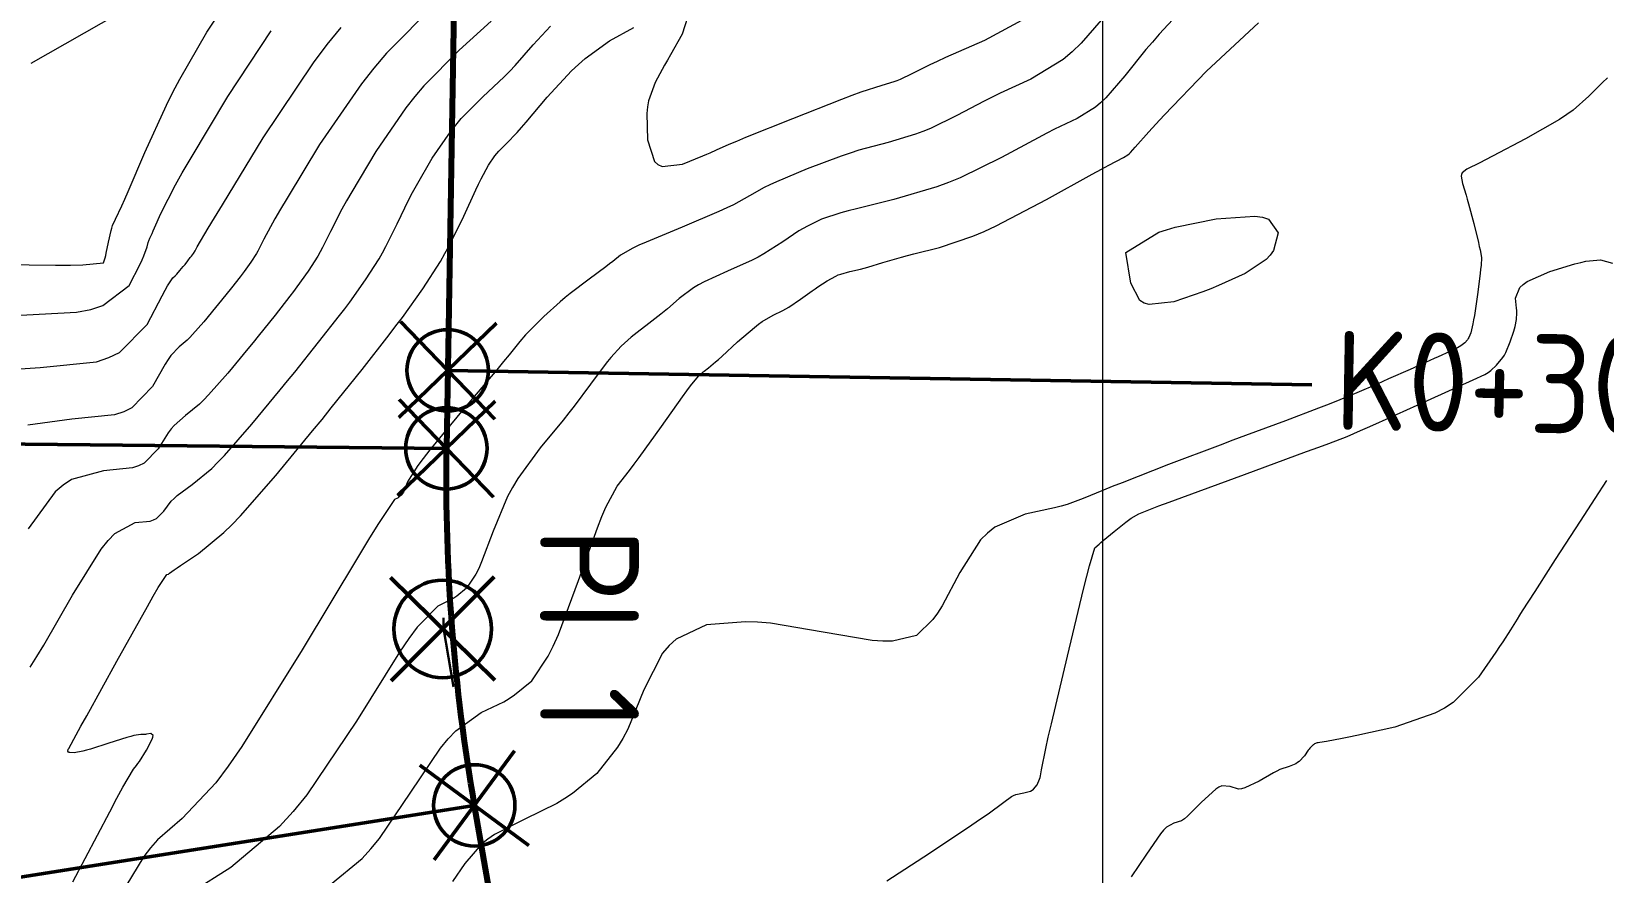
# Model space of a CAD drawing. Header units: millimetres. Extents: x 837475 to 838477, y 1189012 to 1191015.
# Drawn here: x 838011.6 to 838106.9, y 1190622.3 to 1190673.2 of the extents above; entities that cross this region are included whole.
import ezdxf

# ---------------------------------------------------------------- set-up
doc = ezdxf.new("R2010")
doc.units = ezdxf.units.MM
doc.header["$LTSCALE"] = 0.3
doc.linetypes.add('ACAD_ISO03W100', pattern=[30, 12, -18])
for name, color, linetype, lineweight in [('Abscisado 100m', 250, 'Continuous', 50), ('Abscisas TP Y TC', 250, 'Continuous', 50), ('COORD', 253, 'Continuous', 20), ('VIA_Curvas', 250, 'Continuous', 80)]:
    doc.layers.add(name, color=color, linetype=linetype, lineweight=lineweight)
for name, color, linetype, lineweight, true_color in [('COTAS 10', 7, 'Continuous', 9, 0x6e3e2d), ('COTAS INT', 7, 'Continuous', 5, 0x9fa19f), ('Linea_Tendencia', 7, 'ACAD_ISO03W100', 30, 0xef3939), ('PI', 7, 'Continuous', 50, 0xef3939)]:
    doc.layers.add(name, color=color, linetype=linetype, lineweight=lineweight, true_color=true_color)
doc.styles.get("Standard").update_dxf_attribs({"font": 'isocp2.shx', "bigfont": '@extfont2.shx'})

msp = doc.modelspace()

# ---------------------------------------------------------------- linework, layer by layer
at = {"layer": 'Abscisado 100m'}
for p, q in [((838033.864, 1190649.836, 1705.277), (838039.773, 1190655.55, 1705.277)), ((838033.962, 1190655.648, 1705.277), (838039.675, 1190649.739, 1705.277)), ((838036.818, 1190652.693, 1705.277), (838089.18, 1190651.815, 1705.277))]:
    msp.add_line(p, q, dxfattribs=at)
msp.add_circle((838036.818, 1190652.693, 1705.277), 2.466, dxfattribs=at)
at = {"layer": 'Abscisas TP Y TC'}
for p, q in [((838039.694, 1190650.821, 1705.277), (838033.785, 1190645.107, 1705.277)), ((838039.596, 1190645.01, 1705.277), (838033.882, 1190650.919, 1705.277)), ((838036.739, 1190647.964, 1705.277), (837947.765, 1190648.843, 1705.277)), ((838040.87, 1190629.637, 1705.277), (838035.992, 1190623.021, 1705.277)), ((838041.739, 1190623.89, 1705.277), (838035.123, 1190628.768, 1705.277)), ((838038.431, 1190626.329, 1705.277), (837950.547, 1190612.42, 1705.277))]:
    msp.add_line(p, q, dxfattribs=at)
for centre in [(838036.739, 1190647.964, 1705.277), (838038.431, 1190626.329, 1705.277)]:
    msp.add_circle(centre, 2.466, dxfattribs=at)
at = {"layer": 'COORD'}
msp.add_line((838076.514, 1189013.872), (838076.514, 1191013.872), dxfattribs=at)
at = {"layer": 'COTAS 10'}
for points in [[(838008.268, 1190659.132), (838013.047, 1190659.07), (838013.967, 1190659.074), (838014.713, 1190659.088), (838015.95, 1190659.216), (838016.057, 1190659.523), (838016.09, 1190659.65), (838016.124, 1190659.794), (838016.26, 1190660.467), (838016.413, 1190661.162), (838016.458, 1190661.32), (838016.504, 1190661.464), (838016.682, 1190661.862), (838017.067, 1190662.666), (838017.244, 1190663.066), (838017.452, 1190663.543), (838018.459, 1190665.906), (838019.77, 1190668.767), (838020.17, 1190669.558), (838020.586, 1190670.348), (838022.22, 1190673.196), (838023.891, 1190675.726)], [(838011.511, 1190634.709), (838011.911, 1190635.341), (838012.336, 1190636.037), (838014.078, 1190639.078), (838015.818, 1190641.853), (838016.243, 1190642.381), (838016.642, 1190642.804), (838017.877, 1190643.463), (838018.796, 1190643.557), (838018.997, 1190643.625), (838019.175, 1190643.71), (838019.622, 1190644.167), (838020.063, 1190644.763), (838020.237, 1190644.935), (838020.433, 1190645.111), (838021.326, 1190645.773), (838022.514, 1190646.748), (838022.896, 1190647.122), (838023.3, 1190647.54), (838024.954, 1190649.425), (838026.671, 1190651.511), (838027.115, 1190652.057), (838027.547, 1190652.589), (838028.996, 1190654.393), (838030.261, 1190656.016), (838030.577, 1190656.432), (838030.878, 1190656.835), (838031.841, 1190658.173), (838032.661, 1190659.453), (838032.871, 1190659.819), (838033.075, 1190660.19), (838033.752, 1190661.574), (838034.462, 1190663.046), (838034.687, 1190663.472), (838034.923, 1190663.907), (838035.88, 1190665.547), (838036.979, 1190667.147), (838037.307, 1190667.557), (838037.643, 1190667.953), (838038.942, 1190669.264), (838040.241, 1190670.489), (838040.578, 1190670.831), (838040.906, 1190671.174), (838042.008, 1190672.422), (838043.048, 1190673.555)], [(838107.1, 1190670.414), (838106.801, 1190670.147), (838105.984, 1190669.309), (838105.024, 1190668.464), (838104.635, 1190668.192), (838104.191, 1190667.904), (838102.143, 1190666.728), (838100.136, 1190665.667), (838099.719, 1190665.451), (838099.362, 1190665.269), (838098.574, 1190664.893), (838098.294, 1190664.663), (838098.257, 1190664.573), (838098.238, 1190664.472), (838098.317, 1190664.01), (838098.541, 1190663.313), (838098.613, 1190663.062), (838098.69, 1190662.787), (838099.004, 1190661.587), (838099.283, 1190660.444), (838099.339, 1190660.205), (838099.384, 1190659.999), (838099.468, 1190659.537), (838099.445, 1190659.046), (838099.422, 1190658.822), (838099.393, 1190658.56), (838099.23, 1190657.295), (838099.042, 1190656.017), (838098.997, 1190655.747), (838098.955, 1190655.512), (838098.83, 1190654.967), (838098.711, 1190654.685), (838098.673, 1190654.616), (838098.633, 1190654.552), (838098.469, 1190654.356), (838098.221, 1190654.173), (838098.127, 1190654.117), (838098.022, 1190654.059), (838097.552, 1190653.831), (838096.854, 1190653.519), (838096.606, 1190653.407), (838096.334, 1190653.285), (838095.152, 1190652.754), (838093.843, 1190652.17), (838093.491, 1190652.014), (838093.143, 1190651.861), (838091.924, 1190651.33), (838090.535, 1190650.758), (838090.08, 1190650.58), (838089.595, 1190650.393), (838087.588, 1190649.644), (838085.161, 1190648.745), (838084.411, 1190648.463), (838083.627, 1190648.167), (838080.511, 1190646.98), (838077.686, 1190645.885), (838077.086, 1190645.648), (838076.564, 1190645.439), (838075.335, 1190644.921), (838074.362, 1190644.573), (838074.001, 1190644.472), (838073.601, 1190644.368), (838071.826, 1190643.972), (838069.98, 1190643.18), (838069.535, 1190642.826), (838069.118, 1190642.413), (838067.854, 1190640.436), (838066.795, 1190638.417), (838066.509, 1190637.978), (838066.226, 1190637.592), (838065.229, 1190636.629), (838063.767, 1190636.28), (838063.191, 1190636.28), (838062.54, 1190636.322), (838059.573, 1190636.822), (838056.39, 1190637.362), (838055.603, 1190637.428), (838054.858, 1190637.459), (838052.509, 1190637.27), (838050.66, 1190636.41), (838050.231, 1190636.017), (838049.837, 1190635.558), (838048.711, 1190633.339), (838047.732, 1190630.946), (838047.429, 1190630.376), (838047.114, 1190629.846), (838045.863, 1190628.268), (838044.377, 1190627.042), (838043.914, 1190626.735), (838043.428, 1190626.442), (838041.485, 1190625.498), (838039.657, 1190624.566), (838039.245, 1190624.281), (838038.872, 1190623.983), (838037.864, 1190622.806), (838037.118, 1190621.705)]]:
    msp.add_lwpolyline(points, dxfattribs=at)
at = {"layer": 'COTAS INT'}
for points in [[(838036.104, 1190674.937), (838033.114, 1190671.918), (838032.338, 1190671.007), (838031.585, 1190670.062), (838029.052, 1190666.376), (838027.083, 1190663.125), (838026.685, 1190662.455), (838026.351, 1190661.884), (838025.674, 1190660.65), (838025.395, 1190660.079), (838025.311, 1190659.925), (838025.224, 1190659.774), (838024.886, 1190659.246), (838024.489, 1190658.694), (838024.364, 1190658.528), (838024.234, 1190658.356), (838023.712, 1190657.686), (838023.114, 1190656.942), (838022.936, 1190656.722), (838022.752, 1190656.497), (838022.044, 1190655.636), (838021.362, 1190654.859), (838021.195, 1190654.686), (838021.037, 1190654.532), (838020.547, 1190654.129), (838020.04, 1190653.587), (838019.871, 1190653.345), (838019.691, 1190653.062), (838018.938, 1190651.71), (838017.681, 1190650.425), (838017.181, 1190650.185), (838016.617, 1190649.996), (838014.033, 1190649.731), (838011.382, 1190649.363)], [(838011.576, 1190671.308), (838016.872, 1190674.313)], [(838077.239, 1190674.856), (838075.215, 1190672.515), (838074.664, 1190671.996), (838074.116, 1190671.534), (838072.166, 1190670.332), (838070.306, 1190669.488), (838069.815, 1190669.25), (838069.333, 1190669.012), (838067.677, 1190668.138), (838066.069, 1190667.352), (838065.618, 1190667.168), (838065.165, 1190666.999), (838063.505, 1190666.513), (838061.734, 1190666.03), (838061.209, 1190665.863), (838060.67, 1190665.682), (838058.602, 1190664.908), (838056.751, 1190664.129), (838056.349, 1190663.945), (838055.995, 1190663.775), (838055.113, 1190663.272), (838054.14, 1190662.73), (838053.727, 1190662.535), (838053.253, 1190662.32), (838051.022, 1190661.38), (838048.847, 1190660.469), (838048.407, 1190660.272), (838048.038, 1190660.099), (838047.29, 1190659.676), (838046.823, 1190659.291), (838046.631, 1190659.142), (838046.411, 1190658.975), (838045.387, 1190658.222), (838044.236, 1190657.344), (838043.936, 1190657.099), (838043.643, 1190656.853), (838042.653, 1190655.958), (838041.858, 1190655.176), (838041.689, 1190655.002), (838041.541, 1190654.846), (838041.191, 1190654.434), (838040.539, 1190653.626), (838040.202, 1190653.22), (838039.797, 1190652.734), (838037.766, 1190650.325), (838035.742, 1190647.871), (838035.341, 1190647.359), (838035.009, 1190646.919), (838034.386, 1190645.933), (838034.222, 1190645.495), (838034.18, 1190645.401), (838034.14, 1190645.319), (838034.005, 1190645.119), (838033.866, 1190645.004), (838033.823, 1190644.975), (838033.777, 1190644.948), (838033.595, 1190644.859), (838032.619, 1190643.415), (838032.073, 1190642.533), (838031.408, 1190641.442), (838028.008, 1190635.759), (838024.348, 1190629.905), (838023.519, 1190628.705), (838022.769, 1190627.689), (838020.724, 1190625.542), (838019.221, 1190624.245), (838018.812, 1190623.764), (838018.406, 1190623.231), (838016.967, 1190620.868)], [(838081.576, 1190674.835), (838079.941, 1190673.064), (838079.529, 1190672.594), (838079.135, 1190672.132), (838077.856, 1190670.535), (838076.704, 1190669.202), (838076.391, 1190668.907), (838076.079, 1190668.644), (838074.97, 1190667.96), (838073.601, 1190667.308), (838073.126, 1190667.064), (838072.609, 1190666.794), (838070.392, 1190665.589), (838067.877, 1190664.358), (838067.171, 1190664.071), (838066.461, 1190663.807), (838063.864, 1190663.046), (838061.595, 1190662.492), (838061.092, 1190662.358), (838060.643, 1190662.232), (838059.473, 1190661.85), (838058.617, 1190661.441), (838058.365, 1190661.299), (838058.107, 1190661.145), (838057.124, 1190660.482), (838055.988, 1190659.757), (838055.634, 1190659.563), (838055.262, 1190659.371), (838053.779, 1190658.705), (838052.358, 1190658.057), (838052.026, 1190657.878), (838051.721, 1190657.698), (838050.841, 1190657.046), (838050.13, 1190656.417), (838049.932, 1190656.251), (838049.732, 1190656.089), (838049.003, 1190655.532), (838048.3, 1190654.996), (838048.116, 1190654.847), (838047.938, 1190654.696), (838047.333, 1190654.15), (838046.701, 1190653.465), (838046.504, 1190653.227), (838046.299, 1190652.969), (838045.483, 1190651.866), (838044.482, 1190650.52), (838044.161, 1190650.109), (838043.82, 1190649.682), (838042.432, 1190648), (838041.072, 1190646.136), (838040.749, 1190645.593), (838040.45, 1190645.039), (838039.567, 1190642.941), (838038.876, 1190641.092), (838038.698, 1190640.694), (838038.527, 1190640.346), (838037.958, 1190639.502), (838037.37, 1190639.017), (838037.187, 1190638.895), (838036.994, 1190638.779), (838036.225, 1190638.406), (838034.965, 1190637.132), (838034.464, 1190636.449), (838033.896, 1190635.622), (838031.294, 1190631.441), (838028.28, 1190626.968), (838027.452, 1190625.956), (838026.628, 1190625.043), (838023.678, 1190622.567), (838021.307, 1190621.065)], [(838008.752, 1190652.643), (838012.112, 1190652.864), (838015.527, 1190653.215), (838016.274, 1190653.466), (838016.934, 1190653.783), (838018.597, 1190655.481), (838019.505, 1190657.212), (838019.689, 1190657.549), (838019.843, 1190657.825), (838020.158, 1190658.308), (838020.299, 1190658.424), (838020.344, 1190658.468), (838020.393, 1190658.518), (838020.589, 1190658.742), (838020.793, 1190658.99), (838020.846, 1190659.055), (838020.898, 1190659.118), (838021.07, 1190659.333), (838021.22, 1190659.526), (838021.258, 1190659.576), (838021.294, 1190659.624), (838021.408, 1190659.783), (838021.506, 1190659.935), (838021.531, 1190659.978), (838021.555, 1190660.023), (838021.636, 1190660.187), (838022.295, 1190661.302), (838022.684, 1190661.946), (838023.163, 1190662.734), (838025.638, 1190666.791), (838028.684, 1190671.338), (838029.523, 1190672.435), (838030.359, 1190673.463)], [(838010.19, 1190655.998), (838014.325, 1190656.217), (838015.183, 1190656.391), (838015.916, 1190656.614), (838017.523, 1190657.832), (838018.171, 1190659.128), (838018.3, 1190659.4), (838018.406, 1190659.636), (838018.605, 1190660.174), (838018.662, 1190660.433), (838018.679, 1190660.493), (838018.696, 1190660.546), (838018.762, 1190660.695), (838018.906, 1190660.994), (838018.972, 1190661.144), (838019.05, 1190661.322), (838019.425, 1190662.203), (838020.323, 1190663.94), (838020.73, 1190664.656), (838021.206, 1190665.475), (838023.497, 1190669.286), (838026.127, 1190673.27)], [(838039.45, 1190673.861), (838037.523, 1190672.101), (838035.379, 1190669.936), (838034.822, 1190669.282), (838034.282, 1190668.605), (838032.466, 1190665.962), (838031.003, 1190663.516), (838030.686, 1190662.964), (838030.406, 1190662.465), (838029.713, 1190661.112), (838029.235, 1190660.134), (838029.091, 1190659.872), (838028.942, 1190659.613), (838028.364, 1190658.71), (838027.683, 1190657.765), (838027.471, 1190657.48), (838027.248, 1190657.186), (838026.354, 1190656.04), (838025.331, 1190654.765), (838025.026, 1190654.39), (838024.711, 1190654.004), (838023.499, 1190652.531), (838022.331, 1190651.2), (838022.045, 1190650.904), (838021.775, 1190650.64), (838020.936, 1190649.951), (838020.236, 1190649.349), (838020.054, 1190649.14), (838019.877, 1190648.912), (838019.28, 1190647.939), (838018.428, 1190647.068), (838018.089, 1190646.905), (838017.706, 1190646.777), (838015.955, 1190646.597), (838014.012, 1190646.084), (838013.509, 1190645.745), (838013.021, 1190645.322), (838011.383, 1190643.083)], [(838014.093, 1190621.69), (838016.337, 1190625.945), (838016.775, 1190626.763), (838017.134, 1190627.425), (838017.771, 1190628.517), (838017.964, 1190628.741), (838018.044, 1190628.856), (838018.135, 1190628.994), (838018.559, 1190629.683), (838018.903, 1190630.346), (838018.945, 1190630.468), (838018.963, 1190630.562), (838018.833, 1190630.68), (838018.567, 1190630.636), (838018.499, 1190630.63), (838018.434, 1190630.625), (838018.217, 1190630.629), (838017.799, 1190630.558), (838017.606, 1190630.507), (838017.379, 1190630.443), (838016.283, 1190630.096), (838015.162, 1190629.742), (838014.919, 1190629.673), (838014.706, 1190629.616), (838014.182, 1190629.517), (838013.92, 1190629.523), (838013.872, 1190629.532), (838013.835, 1190629.545), (838013.79, 1190629.622), (838013.814, 1190629.708), (838013.82, 1190629.726), (838013.827, 1190629.743), (838013.848, 1190629.783), (838014.31, 1190630.611), (838014.593, 1190631.123), (838014.943, 1190631.758), (838016.772, 1190635.074), (838018.616, 1190638.385), (838018.977, 1190639.017), (838019.272, 1190639.525), (838019.798, 1190640.329), (838019.886, 1190640.338), (838019.905, 1190640.344), (838019.922, 1190640.353), (838019.964, 1190640.396), (838020.25, 1190640.613), (838020.42, 1190640.73), (838020.629, 1190640.873), (838021.715, 1190641.594), (838023.252, 1190642.857), (838023.746, 1190643.34), (838024.27, 1190643.881), (838026.409, 1190646.319), (838028.63, 1190649.018), (838029.205, 1190649.724), (838029.764, 1190650.412), (838031.638, 1190652.747), (838033.275, 1190654.845), (838033.683, 1190655.385), (838034.073, 1190655.906), (838035.319, 1190657.636), (838036.379, 1190659.292), (838036.652, 1190659.766), (838036.915, 1190660.246), (838037.791, 1190662.037), (838038.518, 1190663.627), (838038.687, 1190663.981), (838038.844, 1190664.298), (838039.294, 1190665.132), (838039.677, 1190665.69), (838039.791, 1190665.833), (838039.908, 1190665.971), (838040.361, 1190666.428), (838041.031, 1190667.118), (838041.286, 1190667.403), (838041.571, 1190667.728), (838042.849, 1190669.244), (838044.327, 1190670.853), (838044.737, 1190671.238), (838045.147, 1190671.596), (838046.634, 1190672.669), (838048.097, 1190673.466)], [(838029.725, 1190621.528), (838031.633, 1190623.114), (838032.159, 1190623.691), (838032.685, 1190624.328), (838034.579, 1190627.124), (838036.384, 1190629.802), (838036.854, 1190630.365), (838037.311, 1190630.849), (838038.855, 1190631.952), (838040.211, 1190632.61), (838040.55, 1190632.815), (838040.874, 1190633.03), (838041.91, 1190633.885), (838042.914, 1190635.373), (838043.216, 1190635.987), (838043.529, 1190636.689), (838044.747, 1190639.95), (838045.891, 1190643.159), (838046.157, 1190643.828), (838046.401, 1190644.401), (838047.097, 1190645.676), (838047.844, 1190646.629), (838048.119, 1190646.999), (838048.425, 1190647.414), (838049.775, 1190649.298), (838051.058, 1190651.093), (838051.32, 1190651.453), (838051.543, 1190651.753), (838052.013, 1190652.341), (838052.232, 1190652.539), (838052.297, 1190652.594), (838052.364, 1190652.648), (838052.619, 1190652.843), (838053.053, 1190653.202), (838053.233, 1190653.36), (838053.438, 1190653.543), (838054.392, 1190654.416), (838055.404, 1190655.296), (838055.645, 1190655.483), (838055.868, 1190655.646), (838056.535, 1190656.031), (838057.129, 1190656.319), (838057.306, 1190656.42), (838057.49, 1190656.531), (838058.2, 1190657.013), (838058.903, 1190657.514), (838059.081, 1190657.638), (838059.253, 1190657.756), (838059.815, 1190658.127), (838060.341, 1190658.411), (838060.49, 1190658.474), (838060.64, 1190658.531), (838061.193, 1190658.677), (838061.84, 1190658.823), (838062.049, 1190658.879), (838062.272, 1190658.941), (838063.184, 1190659.221), (838064.318, 1190659.558), (838064.68, 1190659.656), (838065.063, 1190659.756), (838066.62, 1190660.136), (838068.645, 1190660.82), (838069.323, 1190661.113), (838070.052, 1190661.45), (838073.108, 1190663.04), (838075.884, 1190664.575), (838076.437, 1190664.878), (838076.896, 1190665.128), (838077.773, 1190665.589), (838078.042, 1190665.755), (838078.117, 1190665.818), (838078.194, 1190665.89), (838078.473, 1190666.213), (838079.308, 1190667.148), (838079.734, 1190667.606), (838080.245, 1190668.15), (838082.798, 1190670.831), (838085.966, 1190673.763)], [(838051.36, 1190674.071), (838051.019, 1190673.076), (838050.312, 1190671.819), (838050.131, 1190671.496), (838049.957, 1190671.184), (838049.386, 1190670.146), (838048.995, 1190669.022), (838048.934, 1190668.656), (838048.895, 1190668.266), (838048.925, 1190666.658), (838049.351, 1190665.359), (838049.561, 1190665.164), (838049.811, 1190665.039), (838051.047, 1190665.182), (838052.272, 1190665.686), (838052.516, 1190665.79), (838052.718, 1190665.877), (838053.103, 1190666.062), (838053.882, 1190666.405), (838054.333, 1190666.591), (838054.885, 1190666.817), (838057.732, 1190667.966), (838060.698, 1190669.132), (838061.327, 1190669.369), (838061.872, 1190669.568), (838063.146, 1190669.98), (838063.868, 1190670.192), (838064.066, 1190670.265), (838064.262, 1190670.345), (838064.961, 1190670.687), (838066.057, 1190671.23), (838066.503, 1190671.437), (838067.012, 1190671.667), (838069.363, 1190672.704), (838071.875, 1190674.057)], [(838077.915, 1190659.845), (838079.909, 1190661.075), (838080.374, 1190661.22), (838080.907, 1190661.363), (838083.39, 1190661.868), (838085.745, 1190662.041), (838086.197, 1190661.975), (838086.562, 1190661.86), (838087.155, 1190661.03), (838086.865, 1190659.952), (838086.673, 1190659.68), (838086.432, 1190659.418), (838085.158, 1190658.568), (838083.527, 1190657.832), (838083.06, 1190657.643), (838082.587, 1190657.459), (838080.828, 1190656.848), (838079.333, 1190656.675), (838079.027, 1190656.768), (838078.768, 1190656.921), (838078.222, 1190657.983), (838077.915, 1190659.845)], [(838063.439, 1190621.754), (838066.022, 1190623.436), (838068.59, 1190625.145), (838069.119, 1190625.505), (838069.568, 1190625.816), (838070.533, 1190626.531), (838070.989, 1190626.857), (838071.118, 1190626.923), (838071.248, 1190626.979), (838071.726, 1190627.095), (838072.148, 1190627.198), (838072.242, 1190627.246), (838072.327, 1190627.302), (838072.553, 1190627.574), (838072.69, 1190627.913), (838072.719, 1190628.012), (838072.745, 1190628.112), (838072.804, 1190628.488), (838073.066, 1190629.782), (838073.218, 1190630.46), (838073.406, 1190631.276), (838074.374, 1190635.381), (838075.357, 1190639.434), (838075.555, 1190640.218), (838075.72, 1190640.855), (838076.046, 1190641.936), (838076.293, 1190642.165), (838076.409, 1190642.266), (838076.545, 1190642.382), (838077.205, 1190642.933), (838077.919, 1190643.496), (838078.088, 1190643.619), (838078.245, 1190643.727), (838078.709, 1190644.001), (838079.922, 1190644.477), (838080.552, 1190644.713), (838081.308, 1190644.995), (838085.101, 1190646.389), (838088.869, 1190647.769), (838089.61, 1190648.042), (838090.221, 1190648.268), (838091.335, 1190648.689), (838092.144, 1190649.049), (838092.562, 1190649.237), (838093.065, 1190649.462), (838095.58, 1190650.591), (838098.963, 1190652.111), (838099.681, 1190652.434), (838099.88, 1190652.563), (838099.953, 1190652.621), (838100.034, 1190652.689), (838100.391, 1190653.013), (838100.766, 1190653.464), (838100.858, 1190653.612), (838100.946, 1190653.769), (838101.219, 1190654.418), (838101.423, 1190655.059), (838101.466, 1190655.211), (838101.503, 1190655.352), (838101.588, 1190655.771), (838101.609, 1190656.182), (838101.605, 1190656.318), (838101.596, 1190656.463), (838101.53, 1190657.069), (838101.794, 1190657.722), (838101.993, 1190657.898), (838102.246, 1190658.071), (838103.617, 1190658.677), (838105.137, 1190659.147), (838105.484, 1190659.235), (838105.8, 1190659.304), (838106.676, 1190659.4), (838107.402, 1190659.196)], [(838107.039, 1190646.022), (838106.817, 1190645.668), (838106.569, 1190645.276), (838105.454, 1190643.55), (838104.249, 1190641.7), (838103.944, 1190641.23), (838103.652, 1190640.778), (838102.7, 1190639.299), (838101.947, 1190638.114), (838101.779, 1190637.848), (838101.629, 1190637.608), (838101.236, 1190636.964), (838100.769, 1190636.241), (838100.572, 1190635.95), (838100.346, 1190635.621), (838099.288, 1190634.107), (838097.75, 1190632.566), (838097.222, 1190632.22), (838096.649, 1190631.908), (838094.212, 1190631.073), (838091.92, 1190630.569), (838091.439, 1190630.467), (838091.025, 1190630.382), (838090.085, 1190630.207), (838089.666, 1190630.141), (838089.581, 1190630.125), (838089.509, 1190630.109), (838089.361, 1190630.057), (838089.296, 1190630.006), (838089.277, 1190629.992), (838089.258, 1190629.977), (838089.185, 1190629.921), (838089.071, 1190629.796), (838089.025, 1190629.738), (838088.973, 1190629.669), (838088.737, 1190629.336), (838088.427, 1190628.994), (838088.329, 1190628.92), (838088.226, 1190628.855), (838087.812, 1190628.693), (838087.26, 1190628.493), (838087.07, 1190628.403), (838086.865, 1190628.299), (838085.99, 1190627.8), (838085.127, 1190627.386), (838084.928, 1190627.336), (838084.748, 1190627.313), (838084.244, 1190627.462), (838083.74, 1190627.519), (838083.561, 1190627.438), (838083.363, 1190627.314), (838082.504, 1190626.52), (838081.656, 1190625.675), (838081.466, 1190625.52), (838081.294, 1190625.399), (838080.836, 1190625.248), (838080.376, 1190625.005), (838080.204, 1190624.826), (838080.013, 1190624.599), (838079.162, 1190623.378), (838078.24, 1190622.006)]]:
    msp.add_lwpolyline(points, dxfattribs=at)
at = {"layer": 'Linea_Tendencia', "elevation": 1705.277}
msp.add_lwpolyline([(838041.852, 1190952.651), (838036.556, 1190637.066), (838092.197, 1190318.419), (838154.509, 1189961.569), (837526.844, 1190428.193), (837754.279, 1189827.032), (837723.495, 1189335.311)], dxfattribs=at)
at = {"layer": 'PI'}
for p, q in [((838039.67, 1190633.907, 1705.277), (838033.358, 1190640.14, 1705.277)), ((838033.398, 1190633.867, 1705.277), (838039.631, 1190640.179, 1705.277))]:
    msp.add_line(p, q, dxfattribs=at)
msp.add_circle((838036.514, 1190637.023, 1705.277), 2.957, dxfattribs=at)
at = {"layer": 'VIA_Curvas', "elevation": 1705.277}
msp.add_lwpolyline([(838041.852, 1190952.651), (838036.739, 1190647.964, 0.047448), (838038.431, 1190626.329), (838092.197, 1190318.419), (838105.057, 1190244.773, -0.677898), (837923.791, 1190133.091), (837840.859, 1190194.745, 0.749125), (837665.299, 1190062.224), (837745.546, 1189850.114, -0.106451), (837752.737, 1189802.402), (837723.495, 1189335.311)], format="xyb", dxfattribs=at)

# ---------------------------------------------------------------- texts
at = {"layer": 'Abscisado 100m'}
msp.add_text('K0+300.00', height=6, rotation=359.0387, dxfattribs=at).set_placement((838090.515, 1190649.093))
at = {"layer": 'PI', "insert": (838048.405, 1190643.134, 1705.277), "char_height": 6, "attachment_point": 1, "rotation": 270}
msp.add_mtext_dynamic_manual_height_columns('PI 1', width=21.376, gutter_width=15, heights=[0], dxfattribs=at)

doc.saveas('drawing.dxf')
